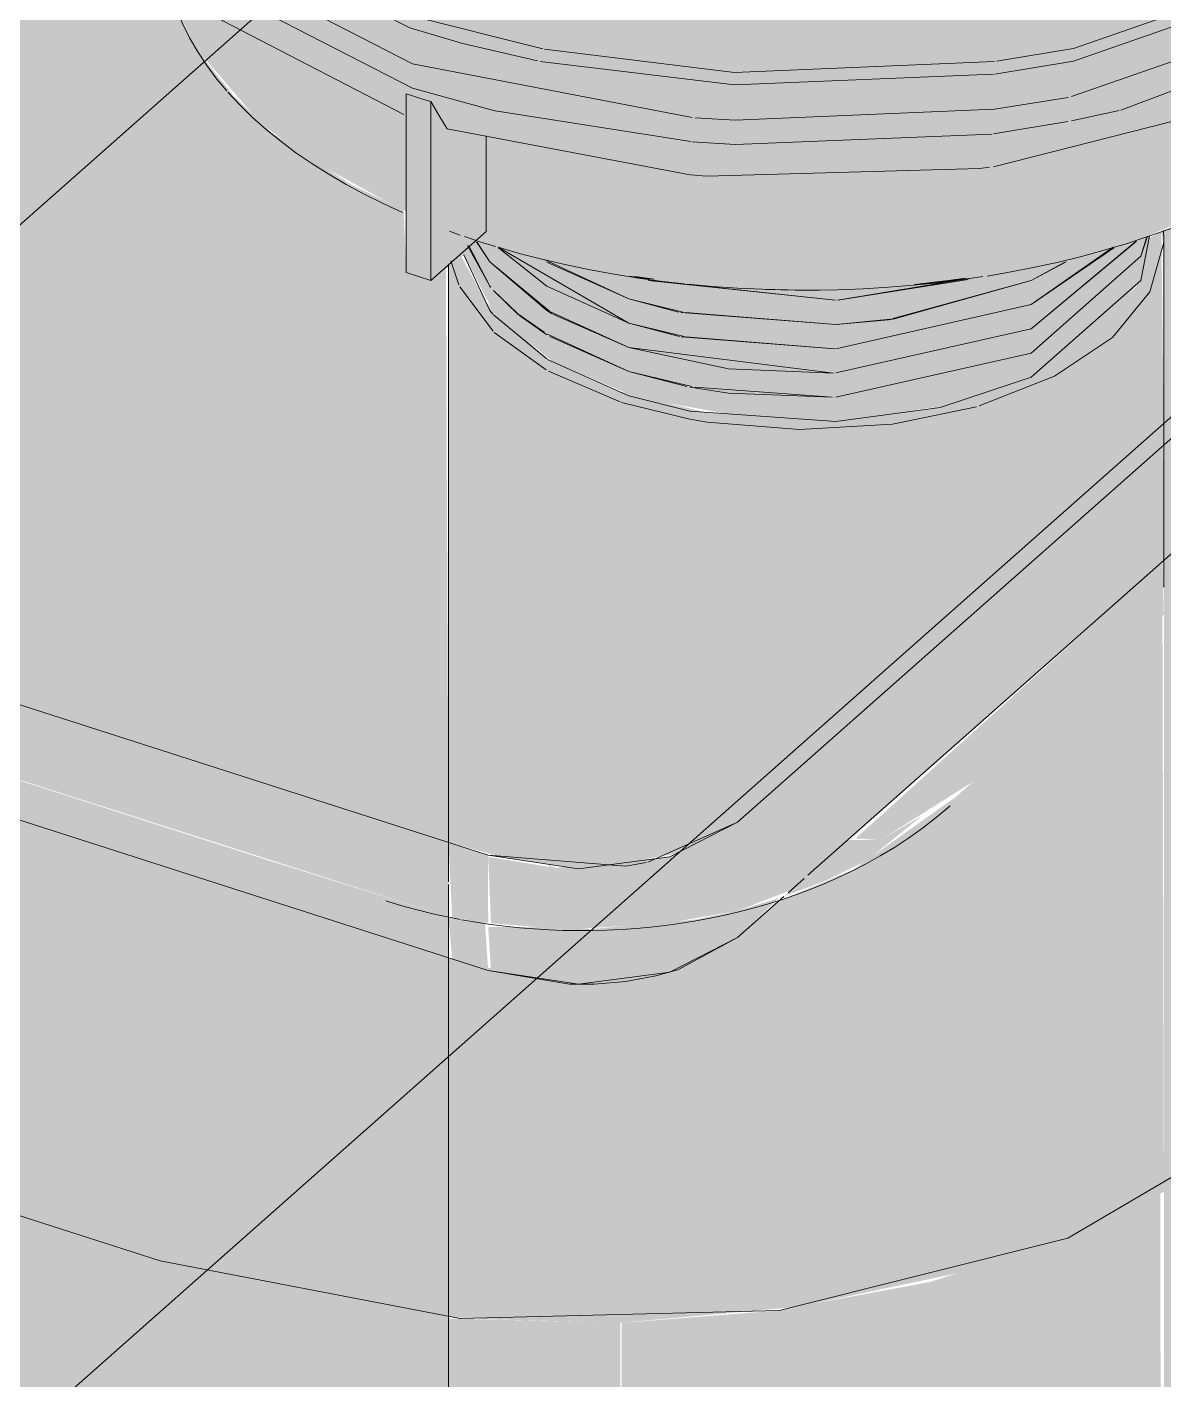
# Model space of a CAD drawing. Header units: metres. Extents: x 1.1 to 88.1, y -3.7 to 23.8.
# Drawn here: x 83.8408 to 83.9202, y 11.8994 to 11.9939 of the extents above; entities that cross this region are included whole.
import ezdxf

# ---------------------------------------------------------------- set-up
doc = ezdxf.new("R2010")
doc.units = ezdxf.units.M
doc.layers.add('A-FLOR', color=7, linetype='Continuous', lineweight=9, true_color=0x007f00)
doc.layers.add('P-PIPE', color=7, linetype='Continuous', lineweight=5)
doc.layers.add('P-SANR-FIXT', color=7, linetype='Continuous', lineweight=5)

# ---------------------------------------------------------------- blocks, each defined once
blk = doc.blocks.new('Cuba para Pia de Cozinha - Standard-2652003-3D_DT_02')
at = {"layer": 'P-SANR-FIXT', "true_color": 0x7f7f7f, "transparency": 33554598}
h = blk.add_hatch(color=8, dxfattribs=at)
h.paths.add_polyline_path([(-3.101601, 11.955491), (-3.060816, 11.99158), (-3.062007, 11.993523), (-3.06319, 11.996251), (-3.063764, 11.998773), (-3.069186, 12.004902), (-3.071687, 12.010284), (-3.071912, 12.022914), (-3.069477, 12.028611), (-3.063993, 12.034587), (-3.056469, 12.039547), (-3.048047, 12.043229), (-3.037141, 12.04611), (-3.025813, 12.047602), (-3.012419, 12.047565), (-3.000562, 12.046047), (-2.999544, 12.045798), (-2.998405, 12.046805), (-3.117285, 12.084958), (-3.219803, 11.994242), (-3.215586, 11.992073), (-3.153014, 11.971991)])
h.paths.add_polyline_path([(-3.032124, 12.086592), (-3.02074, 12.087649), (-3.010863, 12.08978), (-3.003242, 12.092381), (-2.996941, 12.095411), (-2.989539, 12.100953), (-3.000469, 12.104461), (-3.004334, 12.102602), (-3.013988, 12.099674), (-3.024639, 12.097921), (-3.032124, 12.097338), (-3.043965, 12.097865), (-3.051724, 12.09891), (-3.063993, 12.10224), (-3.088768, 12.110191), (-3.09768, 12.102305), (-3.05914, 12.090043), (-3.051724, 12.088164), (-3.040871, 12.086831), (-3.032663, 12.086606)])
h = blk.add_hatch(color=8, dxfattribs=at)
h.paths.add_polyline_path([(-3.016776, 11.966361), (-3.009124, 11.967446), (-3.002949, 11.969548), (-2.998284, 11.972505), (-2.995448, 11.976339), (-2.994796, 11.97939), (-2.989442, 11.981649), (-2.983965, 11.984764), (-2.979924, 11.987333), (-2.974386, 11.985555), (-2.973354, 11.986468), (-2.973185, 11.999169), (-2.968211, 12.005113), (-2.965776, 12.012101), (-2.965776, 12.01468), (-2.965377, 12.015698), (-2.965605, 12.022973), (-2.969094, 12.029816), (-2.974842, 12.035502), (-2.981598, 12.039845), (-2.992484, 12.044074), (-3.002805, 12.046497), (-3.01388, 12.047723), (-3.027685, 12.047361), (-3.039169, 12.045619), (-3.049377, 12.04268), (-3.057528, 12.039079), (-3.064846, 12.033994), (-3.069937, 12.027965), (-3.07231, 12.021868), (-3.071621, 12.010131), (-3.068291, 12.00355), (-3.063429, 11.99824), (-3.06319, 11.996251), (-3.061555, 11.992511), (-3.057006, 11.987221), (-3.053876, 11.984856), (-3.047308, 11.981251), (-3.046786, 11.981037), (-3.046786, 11.976754), (-3.045072, 11.976204), (-3.042755, 11.978001), (-3.040605, 11.973826), (-3.036531, 11.970524), (-3.03071, 11.968035), (-3.02268, 11.966584), (-3.017133, 11.966374)])
h.paths.add_polyline_path([(-2.974212, 11.998204), (-2.973952, 11.998515), (-2.97387, 11.998498)])
h.paths.add_polyline_path([(-3.019313, 12.002143), (-3.027679, 12.00309), (-3.033284, 12.004649), (-3.037472, 12.006529), (-3.041448, 12.009638), (-3.043496, 12.012416), (-3.04424, 12.017186), (-3.043963, 12.024966), (-3.042973, 12.027965), (-3.041404, 12.029741), (-3.03987, 12.03121), (-3.036364, 12.033525), (-3.030201, 12.035777), (-3.023429, 12.036966), (-3.016478, 12.037214), (-3.012665, 12.036812), (-3.010183, 12.036364), (-3.004388, 12.034758), (-3.000488, 12.033081), (-2.996146, 12.029649), (-2.994063, 12.026388), (-2.993448, 12.022747), (-2.993686, 12.014585), (-2.99489, 12.011376), (-2.997597, 12.008351), (-3.002305, 12.005503), (-3.007641, 12.003604), (-3.014494, 12.002433), (-3.018531, 12.00219)])
for points in [[(-3.035392, 11.935192), (-3.03145, 11.935529), (-3.027878, 11.936186), (-3.02363, 11.938368), (-2.993847, 11.964722), (-2.994021, 11.979673), (-2.995091, 11.97902), (-2.995711, 11.97589), (-2.998817, 11.972167), (-3.003117, 11.969442), (-3.010183, 11.967233), (-3.01837, 11.966421), (-3.025759, 11.966966), (-3.031948, 11.96847), (-3.037057, 11.970794), (-3.041212, 11.97469), (-3.043014, 11.978025), (-3.043839, 11.977295), (-3.043836, 11.936952), (-3.040091, 11.935913), (-3.036036, 11.935291)], [(-3.02363, 11.932175), (-3.019899, 11.93361), (-2.993846, 11.956663), (-2.993903, 11.964673), (-3.02363, 11.938368), (-3.02363, 11.932302)], [(-3.013668, 11.937102), (-3.006723, 11.941476), (-2.993846, 11.952871), (-2.993934, 11.956586), (-3.015388, 11.937225)], [(-3.031825, 11.903378), (-3.0193, 11.904514), (-3.008245, 11.906857), (-3.000562, 11.9093), (-2.993842, 11.912532), (-2.993948, 11.95278), (-3.008401, 11.940116), (-3.01559, 11.935014), (-3.02074, 11.932866), (-3.02363, 11.930308), (-3.028364, 11.927877), (-3.034744, 11.927033), (-3.042397, 11.928431), (-3.043835, 11.928892), (-3.043832, 11.903794), (-3.040699, 11.90362), (-3.033096, 11.903413)], [(-3.035602, 11.930858), (-3.028562, 11.931302), (-3.02363, 11.932175), (-3.02363, 11.938368), (-3.02812, 11.936062), (-3.028364, 11.935937), (-3.036399, 11.935167), (-3.041062, 11.935937), (-3.040871, 11.931303), (-3.036048, 11.930882)], [(-3.020398, 11.933168), (-3.01754, 11.934248), (-3.014623, 11.935665), (-3.010723, 11.938822), (-3.013668, 11.937102), (-3.015953, 11.937102), (-3.020315, 11.933241)], [(-3.041062, 11.931329), (-3.041082, 11.936068), (-3.043836, 11.936952), (-3.043584, 11.931668), (-3.041128, 11.931338)], [(-3.02363, 11.930308), (-3.02074, 11.933063), (-3.02363, 11.932175), (-3.02363, 11.931758)], [(-3.041062, 11.928002), (-3.041289, 11.931359), (-3.043835, 11.931668), (-3.043584, 11.928812), (-3.041161, 11.928034)]]:
    blk.add_hatch(color=8, dxfattribs=at).paths.add_polyline_path(points)
h = blk.add_hatch(color=8, dxfattribs=at)
h.paths.add_polyline_path([(-3.034744, 11.927033), (-3.028364, 11.927877), (-3.02363, 11.930308), (-3.02363, 11.932175), (-3.026615, 11.93155), (-3.033805, 11.930901), (-3.038905, 11.931039), (-3.041062, 11.931039), (-3.040871, 11.927973), (-3.036785, 11.927346)])
h.paths.add_polyline_path([(-3.036399, 11.935167), (-3.036845, 11.935415), (-3.036785, 11.935241)])
h.paths.add_polyline_path([(-3.033665, 11.935236), (-3.030557, 11.935515), (-3.031825, 11.935479), (-3.033246, 11.935291)])
h.paths.add_polyline_path([(-3.027878, 11.936186), (-3.026207, 11.936859), (-3.027433, 11.936415)])
at = {"layer": 'P-SANR-FIXT', "color": 251, "true_color": 0x525252}
for p, q in [((-3.02363, 11.938368), (-2.87959, 12.065825)), ((-3.02363, 11.938368), (-2.87959, 12.065825)), ((-3.216285, 11.992297), (-3.041062, 11.936062)), ((-3.216285, 11.992297), (-3.041062, 11.936062)), ((-3.216285, 11.984237), (-3.041062, 11.928002)), ((-3.041062, 11.928002), (-3.216285, 11.984237)), ((-3.029917, 11.935559), (-3.02363, 11.938368)), ((-3.02363, 11.930308), (-3.020398, 11.933168)), ((-3.020398, 11.933168), (-3.02363, 11.930308)), ((-3.027805, 11.928052), (-3.02363, 11.930308)), ((-3.041062, 11.928002), (-3.035391, 11.927048))]:
    blk.add_line(p, q, dxfattribs=at)
at = {"layer": 'P-SANR-FIXT', "color": 8, "true_color": 0x6f6f6f}
for p, q in [((-3.018717, 11.934656), (-2.87959, 12.057766)), ((-2.87959, 12.057766), (-3.018717, 11.934656)), ((-3.020107, 11.933426), (-3.018988, 11.934416)), ((-3.018988, 11.934416), (-3.020107, 11.933426)), ((-3.029341, 11.927618), (-3.027805, 11.928052)), ((-3.035391, 11.927048), (-3.034778, 11.927033)), ((-3.034694, 11.927033), (-3.033652, 11.927047))]:
    blk.add_line(p, q, dxfattribs=at)
at = {"layer": 'P-SANR-FIXT'}
blk.add_line((-3.239217, 11.963945), (-3.063993, 11.90771), dxfattribs=at)
at = {"layer": 'P-SANR-FIXT', "color": 251, "true_color": 0x525252}
for points in [[(-3.008789, 11.939509, 0), (-3.009751, 11.938695, 0), (-3.010722, 11.937942, 0), (-3.011699, 11.937245, 0), (-3.012682, 11.9366, 0), (-3.013668, 11.936003, 0), (-3.014657, 11.935451, 0), (-3.015649, 11.934939, 0), (-3.016642, 11.934467, 0), (-3.017638, 11.93403, 0), (-3.018635, 11.933627, 0), (-3.019633, 11.933256, 0), (-3.020634, 11.932915, 0)], [(-3.041062, 11.936062, 0), (-3.034744, 11.935093, 0), (-3.028364, 11.935937, 0), (-3.02363, 11.938368, 0)], [(-3.041062, 11.936062, 0), (-3.03145, 11.935291, 0), (-3.030023, 11.935536, 0)], [(-3.043014, 11.931556, 0), (-3.043926, 11.931734, 0), (-3.044934, 11.931956, 0), (-3.04594, 11.932203, 0), (-3.046945, 11.932476, 0), (-3.047948, 11.932775, 0), (-3.048218, 11.932861, 0)], [(-3.02074, 11.932882, 0), (-3.021636, 11.932603, 0), (-3.02264, 11.932319, 0), (-3.023645, 11.932061, 0), (-3.024653, 11.931828, 0), (-3.025662, 11.93162, 0), (-3.026672, 11.931436, 0), (-3.027684, 11.931276, 0), (-3.028698, 11.931139, 0), (-3.029712, 11.931025, 0), (-3.030728, 11.930932, 0), (-3.031744, 11.930862, 0)], [(-3.031825, 11.930858, 0), (-3.032761, 11.930814, 0), (-3.033779, 11.930788, 0), (-3.034796, 11.930783, 0), (-3.035814, 11.9308, 0), (-3.036831, 11.930838, 0), (-3.037848, 11.930899, 0), (-3.038864, 11.930982, 0), (-3.039879, 11.931086, 0), (-3.040893, 11.931214, 0), (-3.041905, 11.931364, 0), (-3.042916, 11.931537, 0)], [(-3.02363, 11.930308, 0), (-3.028364, 11.927877, 0), (-3.034744, 11.927033, 0), (-3.041062, 11.928002, 0)], [(-3.033652, 11.927047, 0), (-3.03145, 11.927231, 0), (-3.029341, 11.927618, 0)]]:
    blk.add_polyline3d(points, dxfattribs=at)
at = {"layer": 'P-SANR-FIXT'}
blk.add_polyline3d([(-3.063993, 11.90771, 0), (-3.043014, 11.903683, 0), (-3.02074, 11.904242, 0), (-3.000562, 11.9093, 0), (-2.985552, 11.918088, 0)], dxfattribs=at)
blk = doc.blocks.new('Válvula de Escoamento - Pia Americana - ERIKBIM - Pia Americana - 4 1_2_ - 1 1_2_-3081695-3D_DT_02')
at = {"layer": 'P-PIPE', "color": 8, "true_color": 0x6f6f6f}
for p, q in [((-3.063764, 12.002682), (-3.046548, 11.993848)), ((-3.03725, 11.992381), (-3.046548, 11.994716)), ((-3.046548, 11.993848), (-3.043169, 11.99285)), ((-3.061359, 11.992181), (-3.060721, 11.991219)), ((-3.043141, 11.992843), (-3.037609, 11.99155)), ((-3.046342, 11.991345), (-3.0268, 11.987594)), ((-3.046786, 11.976754), (-3.046786, 11.989252)), ((-3.040595, 11.988053), (-3.046342, 11.989653)), ((-3.045072, 11.976204), (-3.045072, 11.988702)), ((-3.005676, 11.988168), (-3.000545, 11.989)), ((-3.026901, 11.985907), (-3.040568, 11.988047)), ((-3.000553, 11.987305), (-3.005745, 11.986452)), ((-2.996981, 11.98808), (-3.000291, 11.987357)), ((-3.026954, 11.983581), (-3.043932, 11.986803)), ((-3.041197, 11.986303), (-3.041197, 11.979633)), ((-3.041197, 11.979633), (-3.045072, 11.976204)), ((-3.043777, 11.979648), (-3.043014, 11.979375)), ((-3.042724, 11.979271), (-3.041639, 11.978911)), ((-3.040547, 11.978574), (-3.041639, 11.978911)), ((-2.994848, 11.979331), (-2.995464, 11.976213)), ((-3.040945, 11.97581), (-3.04242, 11.978622)), ((-3.031226, 11.973224), (-3.04037, 11.97853)), ((-3.036973, 11.975799), (-3.040332, 11.978484)), ((-3.031226, 11.974916), (-3.037141, 11.977664)), ((-3.031226, 11.974916), (-3.036973, 11.977491)), ((-3.045072, 11.976204), (-3.046786, 11.976754)), ((-3.029826, 11.976304), (-3.031165, 11.97651)), ((-3.029464, 11.976288), (-3.030789, 11.976492)), ((-3.016795, 11.974822), (-3.029888, 11.97621)), ((-3.016793, 11.974822), (-3.02972, 11.976205)), ((-3.025396, 11.975792), (-3.027134, 11.97595)), ((-3.007506, 11.976335), (-3.016646, 11.974829)), ((-3.007532, 11.976285), (-3.016637, 11.974829)), ((-3.008742, 11.976222), (-3.011275, 11.975927)), ((-3.007744, 11.976321), (-3.011208, 11.975898)), ((-3.00774, 11.976361), (-3.008742, 11.976222)), ((-2.995464, 11.976213), (-3.003117, 11.969442)), ((-3.040893, 11.975745), (-3.040945, 11.97581)), ((-3.039045, 11.973922), (-3.040687, 11.975498)), ((-3.038936, 11.9738), (-3.04067, 11.975476)), ((-3.031226, 11.973224), (-3.036973, 11.975799)), ((-3.019619, 11.975529), (-3.021574, 11.975574)), ((-3.017967, 11.975533), (-3.019619, 11.975529)), ((-3.036585, 11.973874), (-3.036973, 11.974107)), ((-3.027453, 11.973996), (-3.031226, 11.974916)), ((-3.027775, 11.974001), (-3.031226, 11.974916)), ((-3.036973, 11.970722), (-3.040685, 11.973802)), ((-3.037141, 11.972587), (-3.038996, 11.973883)), ((-3.036973, 11.972414), (-3.038885, 11.973759)), ((-3.031226, 11.971532), (-3.036711, 11.974021)), ((-3.031226, 11.971532), (-3.036537, 11.973846)), ((-3.027374, 11.972287), (-3.031226, 11.973224)), ((-3.027699, 11.972293), (-3.031226, 11.973224)), ((-3.016776, 11.97313), (-3.027595, 11.973963)), ((-3.016776, 11.97313), (-3.027266, 11.973958)), ((-3.012945, 11.973503), (-3.016741, 11.973132)), ((-3.012842, 11.973489), (-3.016739, 11.973132)), ((-3.031226, 11.969839), (-3.036925, 11.972456)), ((-3.031226, 11.969839), (-3.036754, 11.972282)), ((-3.016839, 11.971435), (-3.027578, 11.972267)), ((-3.016835, 11.971435), (-3.027247, 11.972262)), ((-3.016927, 11.969739), (-3.031226, 11.971532)), ((-3.024266, 11.970029), (-3.031226, 11.971532)), ((-3.031226, 11.968147), (-3.036921, 11.97069)), ((-3.003117, 11.971134), (-3.016776, 11.968053)), ((-3.003117, 11.971134), (-3.016776, 11.968053)), ((-3.026837, 11.968798), (-3.031226, 11.969839)), ((-3.027182, 11.968802), (-3.031226, 11.969839)), ((-3.016937, 11.969739), (-3.024266, 11.970029)), ((-3.003117, 11.969442), (-3.009489, 11.967325)), ((-3.024266, 11.968336), (-3.026953, 11.968758)), ((-3.017019, 11.968043), (-3.026601, 11.968754)), ((-3.026983, 11.967071), (-3.031226, 11.968147)), ((-3.017035, 11.968042), (-3.024266, 11.968336)), ((-3.016776, 11.966361), (-3.026953, 11.967066)), ((-3.009489, 11.967325), (-3.016776, 11.966361))]:
    blk.add_line(p, q, dxfattribs=at)
for points in [[(-2.965605, 12.022973, 0), (-2.967831, 12.010292, 0), (-2.98016, 11.999382, 0), (-3.000151, 11.992404, 0), (-3.005538, 11.991521, 0)], [(-3.005653, 11.990623, 0), (-3.000151, 11.991536, 0), (-2.98016, 11.998515, 0), (-2.967831, 12.009425, 0), (-2.965522, 12.021755, 0)], [(-3.000291, 11.989049, 0), (-2.980448, 11.995976, 0), (-2.968211, 12.006805, 0), (-2.965591, 12.015187, 0)], [(-3.072071, 12.014412, 0), (-3.071686, 12.011963, 0), (-3.063429, 12.000112, 0), (-3.046342, 11.991345, 0)], [(-3.046342, 11.989653, 0), (-3.063429, 11.99842, 0), (-3.068811, 12.004097, 0)], [(-2.970107, 12.002485, 0), (-2.980448, 11.994284, 0), (-2.996865, 11.988108, 0)], [(-3.046963, 11.98781, 0), (-3.059615, 11.994337, 0), (-3.066458, 12.001394, 0)], [(-3.063732, 11.998739, 0), (-3.063684, 11.998317, 0), (-3.063485, 11.997261, 0), (-3.063209, 11.996215, 0), (-3.062856, 11.995182, 0), (-3.062429, 11.994164, 0), (-3.061929, 11.993163, 0), (-3.061359, 11.992181, 0)], [(-2.976279, 11.995753, 0), (-2.989359, 11.988319, 0), (-3.00576, 11.984153, 0)], [(-3.005676, 11.991502, 0), (-3.023845, 11.990738, 0), (-3.037134, 11.992358, 0)], [(-3.060721, 11.991219, 0), (-3.060016, 11.990279, 0), (-3.059328, 11.989457, 0)], [(-3.037438, 11.991516, 0), (-3.023845, 11.98987, 0), (-3.005744, 11.990611, 0)], [(-3.059247, 11.989361, 0), (-3.058415, 11.988466, 0), (-3.057523, 11.987596, 0), (-3.056571, 11.98675, 0), (-3.055562, 11.985929, 0), (-3.054498, 11.985135, 0), (-3.05338, 11.984367, 0), (-3.05221, 11.983627, 0), (-3.05099, 11.982915, 0), (-3.049722, 11.982231, 0), (-3.048407, 11.981578, 0), (-3.047048, 11.980954, 0)], [(-3.045929, 11.988965, 0), (-3.046357, 11.989105, 0), (-3.046786, 11.989252, 0)], [(-3.045072, 11.988702, 0), (-3.0455, 11.98883, 0), (-3.045929, 11.988965, 0)], [(-3.043932, 11.986803, 0), (-3.044502, 11.987753, 0), (-3.045072, 11.988702, 0)], [(-3.026602, 11.987578, 0), (-3.023808, 11.987397, 0), (-3.005717, 11.988163, 0)], [(-3.005875, 11.986434, 0), (-3.023808, 11.985704, 0), (-3.026802, 11.985899, 0)], [(-3.006037, 11.984114, 0), (-3.00671, 11.984022, 0), (-3.025813, 11.983489, 0), (-3.026906, 11.983577, 0)], [(-2.992245, 11.980282, 0), (-2.993483, 11.9798, 0), (-2.994963, 11.979271, 0), (-2.996479, 11.978775, 0), (-2.998029, 11.978312, 0), (-2.99961, 11.977883, 0), (-3.00122, 11.977489, 0), (-3.002857, 11.97713, 0), (-3.004518, 11.976806, 0), (-3.0062, 11.976518, 0)], [(-3.036973, 11.974107, 0), (-3.040945, 11.977502, 0), (-3.041882, 11.978902, 0)], [(-3.036758, 11.974049, 0), (-3.040945, 11.977502, 0), (-3.041825, 11.978858, 0)], [(-2.995784, 11.97896, 0), (-3.003117, 11.972827, 0), (-3.016776, 11.969746, 0)], [(-2.995794, 11.978925, 0), (-3.003117, 11.972827, 0), (-3.016776, 11.969746, 0)], [(-2.995025, 11.979227, 0), (-2.995464, 11.977906, 0), (-3.003117, 11.971134, 0)], [(-2.995062, 11.979179, 0), (-2.995464, 11.977906, 0), (-3.003117, 11.971134, 0)], [(-3.040737, 11.973863, 0), (-3.040945, 11.974118, 0), (-3.042755, 11.978001, 0)], [(-3.04089, 11.97574, 0), (-3.040945, 11.97581, 0), (-3.042503, 11.978648, 0)], [(-3.027371, 11.975977, 0), (-3.02886, 11.976145, 0), (-3.030571, 11.976377, 0), (-3.032264, 11.976646, 0), (-3.033937, 11.97695, 0), (-3.035587, 11.977291, 0), (-3.037212, 11.977666, 0), (-3.038809, 11.978076, 0), (-3.040376, 11.978521, 0)], [(-2.997392, 11.978534, 0), (-3.003117, 11.974519, 0), (-3.016776, 11.971438, 0)], [(-2.997353, 11.978487, 0), (-3.003117, 11.974519, 0), (-3.016776, 11.971438, 0)], [(-3.00077, 11.977492, 0), (-3.003117, 11.976211, 0), (-3.012865, 11.973515, 0)], [(-3.000674, 11.977516, 0), (-3.003117, 11.976211, 0), (-3.012763, 11.9735, 0)], [(-3.006489, 11.976475, 0), (-3.007902, 11.976266, 0), (-3.00962, 11.976051, 0), (-3.011352, 11.975873, 0), (-3.013096, 11.975731, 0), (-3.014848, 11.975628, 0), (-3.016599, 11.975561, 0)], [(-3.016656, 11.97556, 0), (-3.018368, 11.975532, 0), (-3.020131, 11.975541, 0), (-3.021891, 11.975587, 0), (-3.023647, 11.975671, 0), (-3.025396, 11.975792, 0)], [(-3.017906, 11.975531, 0), (-3.019619, 11.975529, 0), (-3.021666, 11.975576, 0)]]:
    blk.add_polyline3d(points, dxfattribs=at)

msp = doc.modelspace()

# ---------------------------------------------------------------- hatches: boundary and pattern name
at = {"layer": 'A-FLOR', "true_color": 0xd4d4d4, "transparency": 33554509}
h = msp.add_hatch(color=254, dxfattribs=at)
h.paths.add_polyline_path([(85.039107, 10.816685), (85.044088, 10.821093), (85.044088, 11.209376), (85.024808, 11.202454), (84.994605, 11.19373), (84.972323, 11.18836), (84.944601, 11.183123), (84.916152, 11.179145), (84.887177, 11.176454), (84.857879, 11.175068), (84.828465, 11.174999), (84.799143, 11.176245), (84.77012, 11.1788), (84.741603, 11.182644), (84.713791, 11.187752), (84.686877, 11.194086), (84.661053, 11.201605), (84.636506, 11.210252), (84.613411, 11.219967), (84.591933, 11.230679), (84.572219, 11.242313), (84.554409, 11.254789), (84.538627, 11.268018), (84.524986, 11.281905), (84.514538, 11.295142), (84.37593, 11.176673), (84.375077, 11.174943), (84.368028, 11.168541), (84.364938, 11.166055), (84.351544, 11.159521), (84.345269, 11.157705), (84.338093, 11.155965), (84.336732, 11.154958), (84.322236, 11.153326), (84.320894, 11.154379), (84.304596, 11.152424), (84.221657, 11.079033), (84.770318, 10.902949)])
h.paths.add_polyline_path([(83.882634, 11.187837), (83.970716, 11.265778), (83.953954, 11.300387), (83.949569, 11.305213), (83.943012, 11.318373), (83.939156, 11.320856), (83.934986, 11.325205), (83.93033, 11.33433), (83.928581, 11.343409), (83.930913, 11.353513), (83.931154, 11.353902), (83.93098, 11.355929), (83.931782, 11.362398), (83.93257, 11.365887), (83.93574, 11.373291), (83.940113, 11.378957), (83.940403, 11.379248), (83.940847, 11.380657), (83.94489, 11.386146), (83.947302, 11.388297), (83.947829, 11.391361), (83.950937, 11.39726), (83.958518, 11.40432), (83.96586, 11.408078), (83.974457, 11.408593), (84.092115, 11.508846), (84.091959, 11.678785), (84.090438, 11.680475), (84.089105, 11.681354), (84.085489, 11.68725), (84.085116, 11.698381), (84.086359, 11.702783), (84.090356, 11.707303), (84.090726, 11.720447), (84.091898, 11.72223), (84.091818, 11.722602), (84.090613, 11.724591), (84.087566, 11.727062), (84.084967, 11.728115), (84.083519, 11.728262), (84.083442, 11.728225), (84.079111, 11.727062), (84.075311, 11.724915), (84.069424, 11.725567), (84.060744, 11.728638), (84.057971, 11.732339), (84.057132, 11.734631), (84.053296, 11.735723), (84.053296, 11.717128), (84.053929, 11.716672), (84.056964, 11.712554), (84.057895, 11.708158), (84.05731, 11.696675), (84.052796, 11.690848), (84.052239, 11.690415), (84.050601, 11.688412), (84.050291, 11.681941), (84.048064, 11.672614), (84.042559, 11.660495), (84.036343, 11.652198), (84.027435, 11.644503), (84.022781, 11.641835), (84.019226, 11.63984), (84.008214, 11.636191), (83.994861, 11.634851), (83.985316, 11.635642), (83.976199, 11.637742), (83.974712, 11.63697), (83.970099, 11.637363), (83.959442, 11.64059), (83.956406, 11.638566), (83.952397, 11.637756), (83.941449, 11.64105), (83.937601, 11.64532), (83.936664, 11.648007), (83.936064, 11.648318), (83.93387, 11.650588), (83.929151, 11.652342), (83.919981, 11.65628), (83.916947, 11.657956), (83.90466, 11.666411), (83.895706, 11.674205), (83.885467, 11.68725), (83.880343, 11.695435), (83.875803, 11.705846), (83.872599, 11.71588), (83.871174, 11.722603), (83.870377, 11.730806), (83.868547, 11.73407), (83.868228, 11.745513), (83.867217, 11.746244), (83.864166, 11.750384), (83.863228, 11.754808), (83.863891, 11.766329), (83.868228, 11.772008), (83.869276, 11.772858), (83.870224, 11.774016), (83.870204, 11.903795), (83.860168, 11.905146), (83.85005, 11.90771), (83.782827, 11.929284), (83.194494, 11.408685), (83.873173, 11.190873)])
h.paths.add_polyline_path([(84.009429, 11.300034), (84.035127, 11.322774), (84.034736, 11.324621), (84.034736, 11.354112), (84.034103, 11.354569), (84.031068, 11.358686), (84.030137, 11.363082), (84.030722, 11.374566), (84.034736, 11.380087), (84.035793, 11.380825), (84.037062, 11.382613), (84.03829, 11.39126), (84.040515, 11.398359), (84.041388, 11.400174), (84.00656, 11.370498), (84.004931, 11.362355), (83.999334, 11.355041), (83.992737, 11.349779), (83.992201, 11.349542), (83.992617, 11.344951), (83.992057, 11.34142), (83.998491, 11.327415), (83.999215, 11.321444), (84.00176, 11.316109)])
h.paths.add_polyline_path([(84.093205, 11.374165), (84.096671, 11.377232), (84.093346, 11.376909), (84.091406, 11.376961), (84.092937, 11.374582)])
h.paths.add_polyline_path([(84.144385, 11.419453), (84.491689, 11.726772), (84.491689, 11.765873), (84.381204, 11.668355), (84.37545, 11.666186), (84.373621, 11.666007), (84.3662, 11.667379), (84.357885, 11.66985), (84.144385, 11.487934), (84.144385, 11.477294), (84.145238, 11.476623), (84.148723, 11.471209), (84.149099, 11.459764), (84.147795, 11.455301), (84.144385, 11.45121), (84.144385, 11.419725)])
h.paths.add_polyline_path([(84.088988, 11.438288), (84.090432, 11.439251), (84.090408, 11.441942), (84.086878, 11.438934), (84.087604, 11.438834), (84.088803, 11.438362)])
h.paths.add_polyline_path([(84.144385, 11.553384), (84.302256, 11.6879), (84.138514, 11.740166), (84.140902, 11.731863), (84.141758, 11.72685), (84.142124, 11.72234), (84.143782, 11.719765), (84.144106, 11.707046), (84.145114, 11.706318), (84.148168, 11.702175), (84.149105, 11.697751), (84.148517, 11.686334), (84.14524, 11.681798), (84.148088, 11.681234), (84.149011, 11.681362), (84.152696, 11.680906), (84.165397, 11.676626), (84.167224, 11.67419), (84.168335, 11.669974), (84.168521, 11.665473), (84.167941, 11.66028), (84.166562, 11.65466), (84.164415, 11.649032), (84.16197, 11.644459), (84.15937, 11.640902), (84.157627, 11.638983), (84.154069, 11.636933), (84.151838, 11.636628), (84.145622, 11.638296), (84.145514, 11.634024), (84.144858, 11.631702), (84.144385, 11.631125), (84.144385, 11.553487)])
h.paths.add_polyline_path([(83.996731, 11.684903), (83.999874, 11.68725), (84.0005, 11.689849), (83.99923, 11.691092), (83.998269, 11.691726), (83.994686, 11.697294), (83.994306, 11.708784), (83.995541, 11.713158), (83.998905, 11.717244), (83.998905, 11.747155), (83.999962, 11.750897), (84.001205, 11.752416), (84.001824, 11.757366), (84.002835, 11.76234), (84.005108, 11.76872), (84.00724, 11.772691), (84.011104, 11.778012), (84.011943, 11.779062), (84.018191, 11.784425), (84.023861, 11.787737), (84.026183, 11.788741), (84.032439, 11.790633), (84.040274, 11.791485), (84.045958, 11.791356), (84.049985, 11.790807), (84.056264, 11.789453), (84.057139, 11.789972), (84.06216, 11.78945), (84.073141, 11.786003), (84.076302, 11.78811), (84.080311, 11.788919), (84.091262, 11.785625), (84.095021, 11.781658), (84.096078, 11.778656), (84.096859, 11.778092), (84.098803, 11.775878), (84.105901, 11.773563), (84.114412, 11.769239), (84.121186, 11.764089), (84.126033, 11.759707), (84.124509, 11.772866), (84.123421, 11.782794), (84.122106, 11.796248), (84.117259, 11.798223), (84.114603, 11.799735), (84.110917, 11.802272), (84.108336, 11.805461), (84.1066, 11.80865), (84.105665, 11.813066), (84.105677, 11.846713), (84.107539, 11.852258), (84.108982, 11.855051), (84.113413, 11.859427), (84.28536, 12.011578), (84.195353, 12.040464), (84.195353, 12.226112), (84.080662, 12.124624), (84.080662, 12.062688), (84.080089, 12.056725), (84.076792, 12.050319), (84.072532, 12.045545), (83.928492, 11.918088), (83.921799, 11.9133), (83.920202, 11.912532), (83.920219, 11.773985), (83.921808, 11.772143), (83.923347, 11.771019), (83.926834, 11.765606), (83.927218, 11.754178), (83.925974, 11.749776), (83.921964, 11.744576), (83.921721, 11.733114), (83.920401, 11.731288), (83.92117, 11.727137), (83.923015, 11.721534), (83.929245, 11.711812), (83.935602, 11.705258), (83.942212, 11.700913), (83.948991, 11.698282), (83.949891, 11.698577), (83.952859, 11.699176), (83.957281, 11.70177), (83.962959, 11.701216), (83.971894, 11.698123), (83.974574, 11.694819), (83.9755, 11.69207), (83.988034, 11.688205), (83.99107, 11.685341), (83.995753, 11.684978)])
h.paths.add_polyline_path([(84.368782, 11.770605), (84.389752, 11.789194), (84.38438, 11.791231), (84.376784, 11.792702), (84.370003, 11.793074), (84.361783, 11.792292), (84.355796, 11.79088), (84.349782, 11.788297), (84.345584, 11.785342), (84.34273, 11.781633), (84.342693, 11.780913), (84.343067, 11.780173), (84.347011, 11.776393), (84.355824, 11.772627), (84.365376, 11.770748), (84.368313, 11.770625)])
h.paths.add_polyline_path([(84.195353, 12.252073), (84.195353, 12.294317), (84.160319, 12.263317), (84.192126, 12.253109)])
h = msp.add_hatch(color=254, dxfattribs=at)
h.paths.add_polyline_path([(83.870211, 11.903794), (83.870204, 11.928894), (83.805759, 11.949576), (83.782827, 11.929284), (83.85005, 11.90771), (83.860168, 11.905146), (83.870204, 11.903795)])
h.paths.add_polyline_path([(84.080662, 12.124624), (84.195353, 12.226112), (84.195353, 12.252073), (84.160319, 12.263317), (84.121894, 12.229315), (84.121894, 12.195812), (84.120841, 12.189814), (84.115009, 12.184654), (84.105553, 12.181353), (84.094346, 12.180565), (84.083608, 12.182446), (84.080662, 12.183958), (84.080662, 12.126754)])
h.paths.add_polyline_path([(83.920202, 11.912532), (83.921799, 11.9133), (83.929245, 11.918754), (84.072532, 12.045545), (84.077344, 12.050937), (84.080089, 12.056725), (84.080662, 12.062688), (84.080662, 12.124624), (84.060253, 12.106565), (84.057502, 12.081943), (84.05657, 12.078112), (84.055406, 12.075094), (84.05335, 12.071514), (84.04925, 12.067065), (83.920198, 11.952871), (83.920202, 11.9133)])
h = msp.add_hatch(color=254, dxfattribs=at)
h.paths.add_polyline_path([(83.870209, 11.928892), (83.870204, 11.931743), (83.856458, 11.936062), (83.808045, 11.951599), (83.805759, 11.949576), (83.870204, 11.928894)])
h.paths.add_polyline_path([(83.870208, 11.936952), (83.870022, 11.977133), (83.868972, 11.976204), (83.867258, 11.976754), (83.867079, 11.981111), (83.86338, 11.98293), (83.857843, 11.986529), (83.855151, 11.989155), (83.853228, 11.99158), (83.812443, 11.955491), (83.870204, 11.936953)])
h.paths.add_polyline_path([(84.080662, 12.183958), (84.083608, 12.182446), (84.094346, 12.180565), (84.105553, 12.181353), (84.115009, 12.184654), (84.120841, 12.189814), (84.121894, 12.195812), (84.121609, 12.229063), (84.080662, 12.19283)])
h.paths.add_polyline_path([(84.060253, 12.106565), (84.080662, 12.124624), (84.080481, 12.184051), (84.075465, 12.186625), (84.074772, 12.187618), (84.068144, 12.181753), (84.061507, 12.118421)])
h.paths.add_polyline_path([(83.920198, 11.952871), (84.051527, 12.069428), (84.05397, 12.072476), (84.056291, 12.077288), (84.057034, 12.079486), (84.057835, 12.083695), (84.059978, 12.106322), (84.026445, 12.076296), (84.031442, 12.074388), (84.034846, 12.072254), (84.036273, 12.069192), (84.036017, 12.060659), (84.034454, 12.057766), (83.920198, 11.956663), (83.920198, 11.953655)])
h.paths.add_polyline_path([(83.94069, 11.998967), (83.940517, 11.998967), (83.940505, 11.998799)])
h.paths.add_polyline_path([(83.920197, 11.964722), (84.033792, 12.065277), (84.030127, 12.067055), (84.019468, 12.070476), (83.972203, 12.028652), (83.915638, 12.046805), (83.9145, 12.045798), (83.9237, 12.04342), (83.933141, 12.039398), (83.94012, 12.034912), (83.945542, 12.029192), (83.948439, 12.022973), (83.948667, 12.015698), (83.948222, 12.014348), (83.948268, 12.011339), (83.945293, 12.004467), (83.94069, 11.998515), (83.94069, 11.986468), (83.939658, 11.985555), (83.933599, 11.9875), (83.932347, 11.98636), (83.926993, 11.982869), (83.920954, 11.980013), (83.920023, 11.979673), (83.920196, 11.97832), (83.920196, 11.973883)])
h.paths.add_polyline_path([(83.933359, 11.987242), (83.933329, 11.987587), (83.933236, 11.987587)])
h = msp.add_hatch(color=254, dxfattribs=at)
h.paths.add_polyline_path([(83.870209, 11.931741), (83.870204, 11.936953), (83.812443, 11.955491), (83.808045, 11.951599), (83.870204, 11.931743)])
h.paths.add_polyline_path([(83.920198, 11.956663), (84.034454, 12.057766), (84.036086, 12.060787), (84.035901, 12.062888), (84.03365, 12.065114), (83.920197, 11.964722), (83.920198, 11.957752)])
h.paths.add_polyline_path([(83.972203, 12.028652), (84.019468, 12.070476), (83.962799, 12.088537), (83.915638, 12.046805), (83.967748, 12.030082)])
h.paths.add_polyline_path([(84.026152, 12.07639), (84.060253, 12.106565), (84.068135, 12.181746), (84.056672, 12.171602), (84.056672, 12.159361), (84.056146, 12.156362), (84.053089, 12.153732), (84.048248, 12.152113), (84.042898, 12.151737), (84.037529, 12.152678), (84.036109, 12.153407), (84.017062, 12.136552), (84.016875, 12.101983), (84.016009, 12.097051), (84.009476, 12.091646), (83.999963, 12.088537), (83.990594, 12.087802), (84.01724, 12.079251)])
h.paths.add_polyline_path([(84.036134, 12.060874), (84.036273, 12.061132), (84.036005, 12.069767), (84.034454, 12.072722), (84.030127, 12.075115), (84.026046, 12.076296), (84.019468, 12.070476), (84.031959, 12.066166), (84.033835, 12.065277), (84.034846, 12.066405), (84.036134, 12.068), (84.036134, 12.061762)])
h.paths.add_polyline_path([(83.970322, 12.094308), (83.96994, 12.094856), (83.969588, 12.094544)])
h.paths.add_polyline_path([(84.080662, 12.183958), (84.080508, 12.192694), (84.074772, 12.187618), (84.075465, 12.186625), (84.080481, 12.184051)])
at = {"layer": 'P-PIPE', "true_color": 0x804000}
for points in [[(83.916636, 11.762003), (83.91699, 11.762433), (83.919376, 11.765648), (83.920216, 11.768633), (83.91994, 11.912406), (83.916622, 11.91081), (83.916636, 11.762005)], [(83.894761, 11.755558), (83.902865, 11.756287), (83.908464, 11.757669), (83.91312, 11.759652), (83.916636, 11.762005), (83.916616, 11.910807), (83.912548, 11.909003), (83.903861, 11.906241), (83.893107, 11.904226), (83.882309, 11.903378), (83.882325, 11.757465), (83.890127, 11.755929), (83.894758, 11.755558)], [(83.882322, 11.757467), (83.882219, 11.903378), (83.870211, 11.903683), (83.870324, 11.76867), (83.87128, 11.765233), (83.87406, 11.761915), (83.877911, 11.75934), (83.882302, 11.757475)]]:
    msp.add_hatch(color=36, dxfattribs=at).paths.add_polyline_path(points)

# ---------------------------------------------------------------- linework, layer by layer
at = {"layer": 'A-FLOR', "color": 9, "true_color": 0xaad4aa}
msp.add_line((83.194494, 11.408685), (84.195353, 12.294317), dxfattribs=at)
at = {"layer": 'A-FLOR', "color": 9, "true_color": 0xb6d4b6}
msp.add_line((84.195353, 12.2097), (83.194494, 11.324067), dxfattribs=at)
at = {"layer": 'P-PIPE', "color": 8, "true_color": 0x6f6f6f}
for p, q in [((83.9202, 11.979103), (83.920174, 11.979692)), ((83.920196, 11.978859), (83.9202, 11.979103)), ((83.920202, 11.954774), (83.9202, 11.979105)), ((83.8702, 11.977291), (83.870204, 11.935343)), ((83.870366, 11.977584), (83.870937, 11.975892)), ((83.870999, 11.975761), (83.873322, 11.972655)), ((83.873405, 11.972576), (83.877021, 11.969957)), ((83.877199, 11.969858), (83.882209, 11.967721)), ((83.882302, 11.96769), (83.887156, 11.96649))]:
    msp.add_line(p, q, dxfattribs=at)
at = {"layer": 'P-PIPE', "color": 8, "true_color": 0x797979}
msp.add_line((83.870204, 11.935328), (83.870204, 11.934201), dxfattribs=at)
at = {"layer": 'P-PIPE'}
msp.add_line((83.870204, 11.934006), (83.870223, 11.735875), dxfattribs=at)
at = {"layer": 'P-PIPE', "color": 8, "true_color": 0x6f6f6f}
for points in [[(83.916616, 11.972232, 0), (83.919225, 11.97542, 0), (83.920196, 11.978859, 0)], [(83.907298, 11.967446, 0), (83.912548, 11.969512, 0), (83.916616, 11.972232, 0)], [(83.887203, 11.966481, 0), (83.888285, 11.966301, 0), (83.894738, 11.965784, 0), (83.901224, 11.966174, 0), (83.907092, 11.967386, 0)]]:
    msp.add_polyline3d(points, dxfattribs=at)

# ---------------------------------------------------------------- block references
msp.add_blockref('Válvula de Escoamento - Pia Americana - ERIKBIM - Pia Americana - 4 1_2_ - 1 1_2_-3081695-3D_DT_02', (86.914044, 0), dxfattribs=at)
at = {"layer": 'P-SANR-FIXT', "color": 8, "true_color": 0x6f6f6f}
msp.add_blockref('Cuba para Pia de Cozinha - Standard-2652003-3D_DT_02', (86.914044, 0), dxfattribs=at)

doc.saveas('drawing.dxf')
